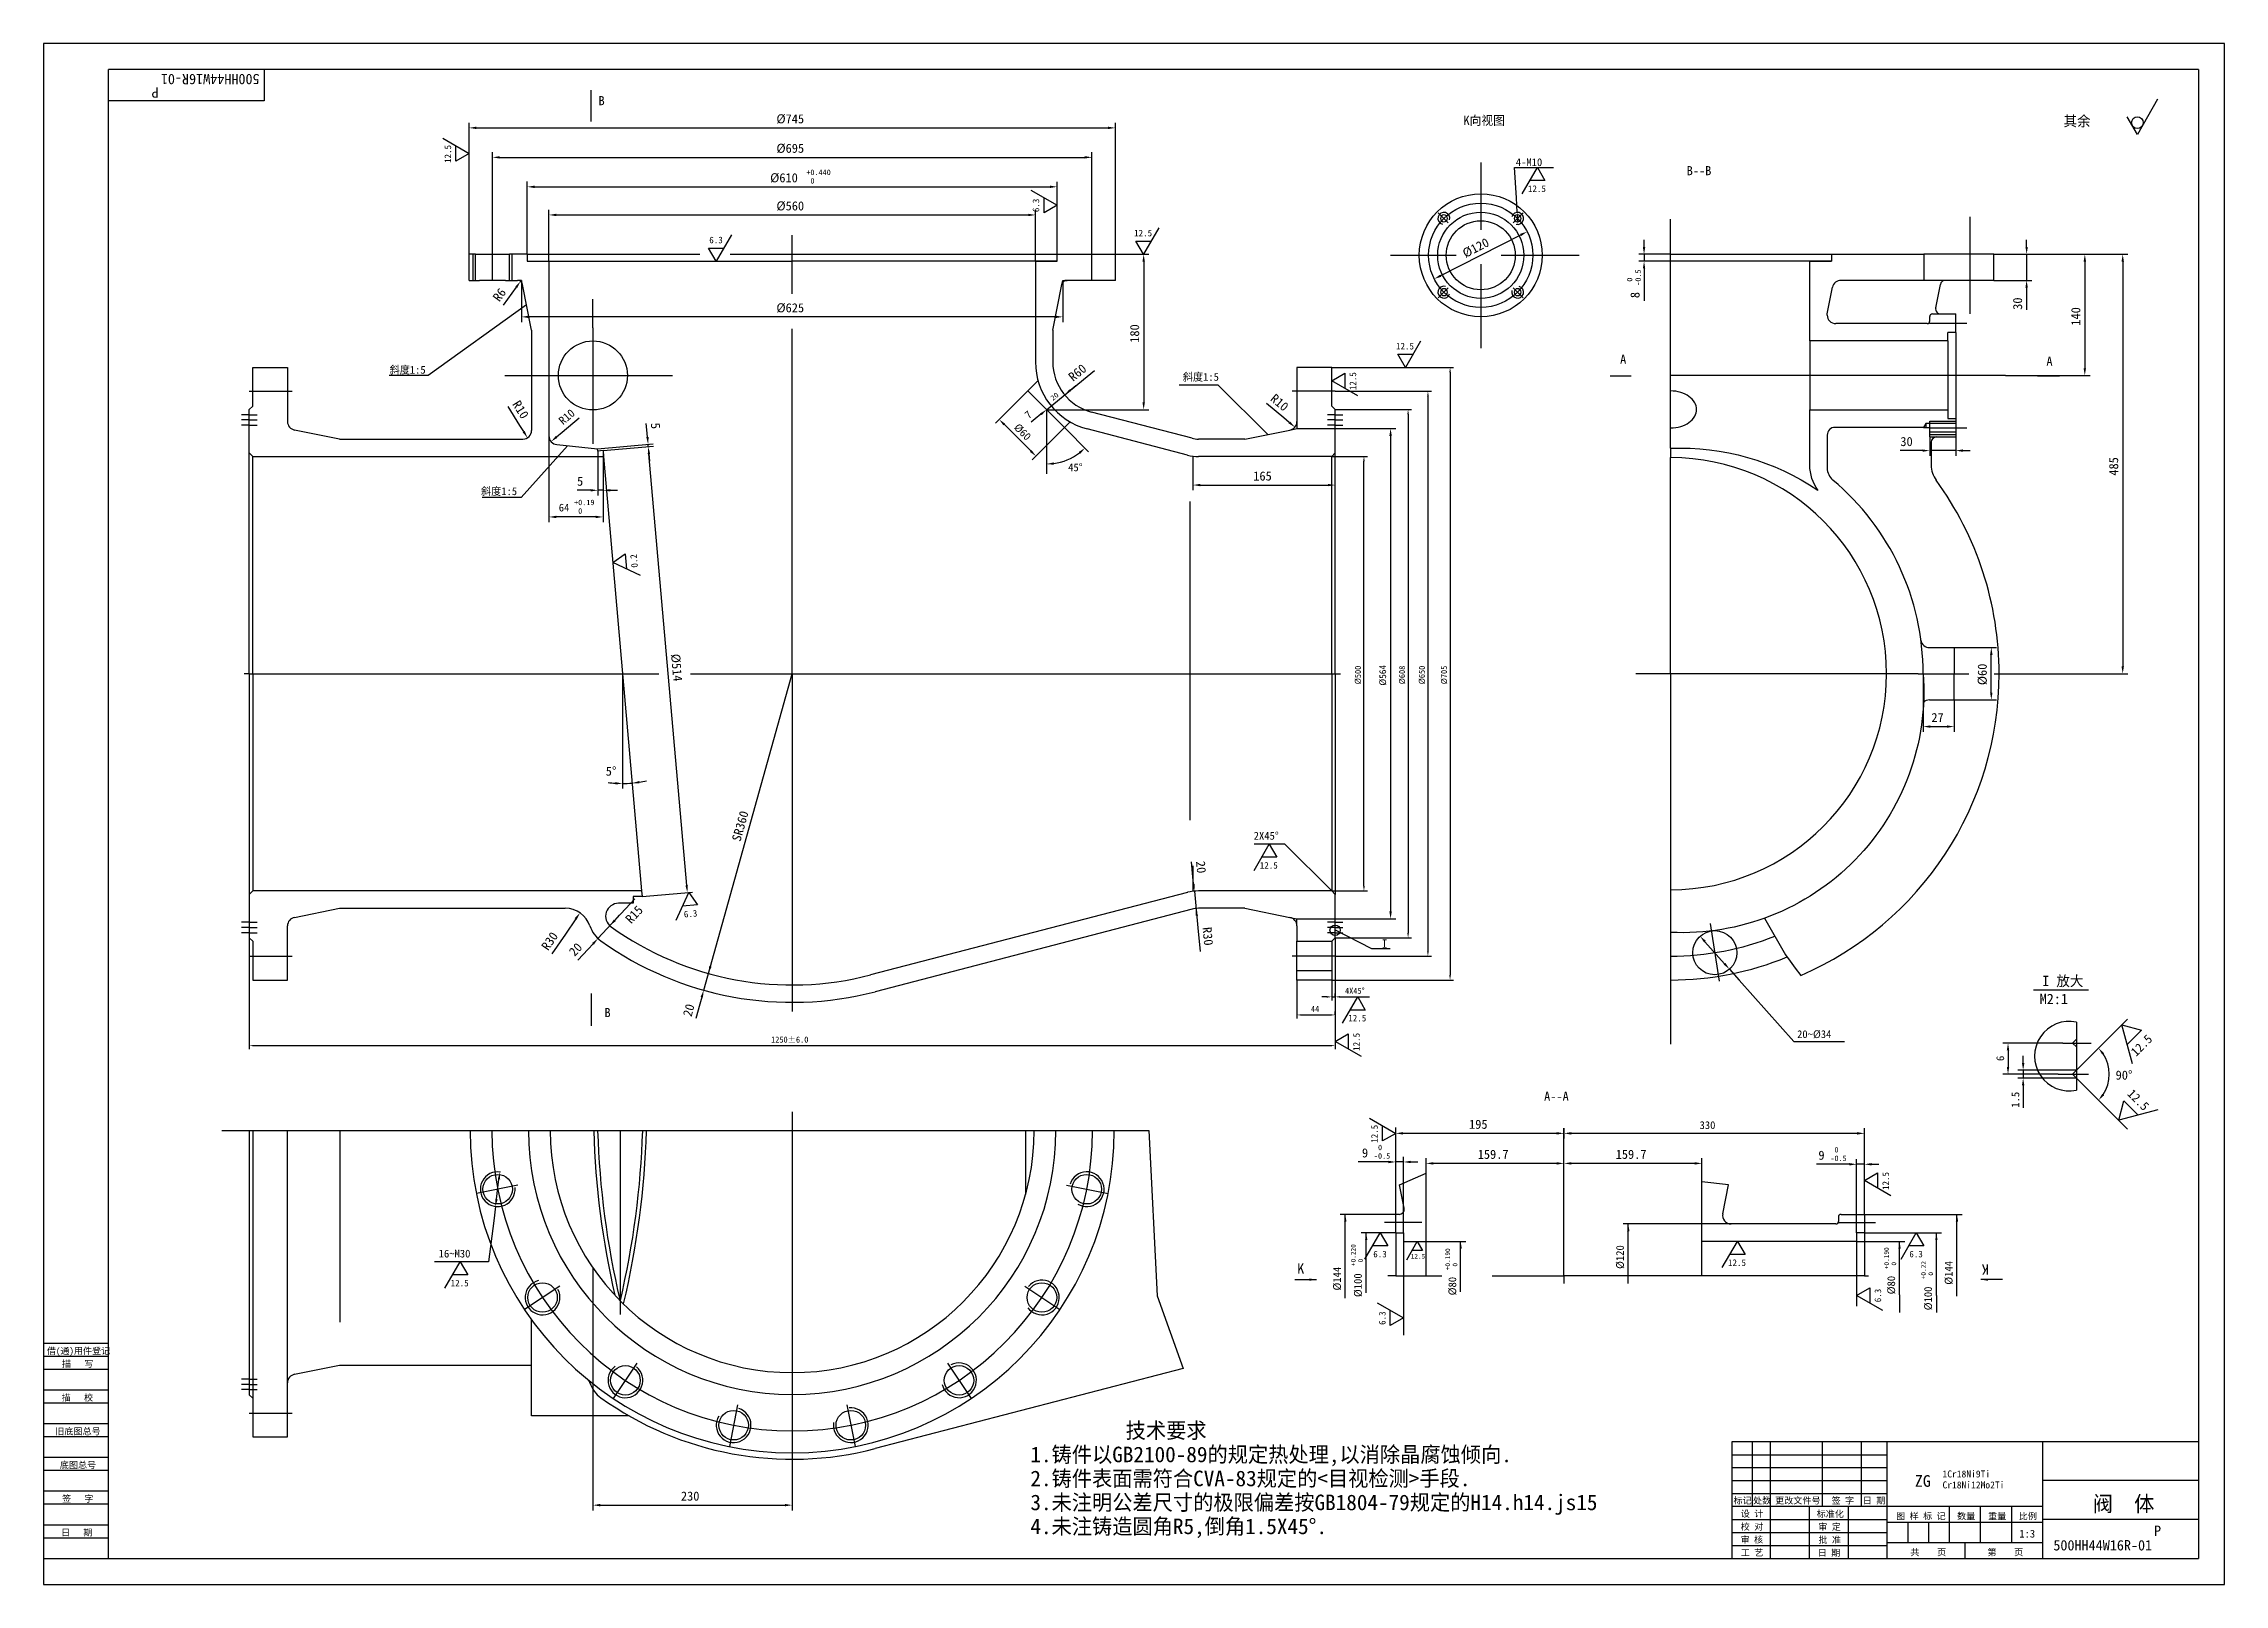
# Model space of a CAD drawing. Header units: metres. Extents: x 0 to 841, y 0 to 594.
import ezdxf

# ---------------------------------------------------------------- set-up
doc = ezdxf.new("R2010")
doc.units = ezdxf.units.M
for name, color, linetype in [('C', 6, 'Continuous'), ('D', 1, 'Continuous'), ('FL', 5, 'Continuous'), ('HA', 5, 'Continuous'), ('T', 7, 'Continuous'), ('TL', 4, 'Continuous')]:
    doc.layers.add(name, color=color, linetype=linetype)

# ---------------------------------------------------------------- blocks, each defined once
blk = doc.blocks.new('TUKUN1')
at = {"layer": 'FL'}
for p, q in [((841, 594), (0, 594)), ((0, 594), (0, 0)), ((841, 0), (841, 594)), ((0, 83), (25, 83)), ((0, 75), (25, 75)), ((0, 70), (25, 70)), ((0, 62), (25, 62)), ((0, 57), (25, 57)), ((659, 30), (659, 55)), ((666, 10), (666, 55)), ((686, 30), (686, 55)), ((701, 30), (701, 55)), ((0, 49), (25, 49)), ((0, 44), (25, 44)), ((651, 50), (711, 50)), ((651, 45), (711, 45)), ((0, 36), (25, 36)), ((651, 40), (711, 40)), ((651, 35), (711, 35)), ((0, 31), (25, 31)), ((696, 10), (696, 30)), ((0, 23), (25, 23)), ((0, 18), (25, 18)), ((651, 25), (711, 25)), ((651, 20), (711, 20)), ((651, 15), (711, 15)), ((0, 0), (841, 0))]:
    blk.add_line(p, q, dxfattribs=at)
at = {"layer": 'TL'}
for p, q in [((831, 584), (25, 584)), ((25, 10), (25, 584)), ((85, 584), (85, 572)), ((831, 584), (831, 10)), ((85, 572), (25, 572)), ((0, 93), (25, 93)), ((0, 88), (25, 88)), ((831, 55), (651, 55)), ((651, 55), (651, 10)), ((711, 10), (711, 55)), ((771, 10), (771, 55)), ((831, 40), (771, 40)), ((771, 30), (651, 30)), ((681, 10), (681, 30)), ((735, 16), (735, 30)), ((747, 16), (747, 30)), ((759, 16), (759, 30)), ((711, 24), (771, 24)), ((719, 16), (719, 24)), ((727, 16), (727, 24)), ((831, 25), (771, 25)), ((0, 10), (831, 10)), ((771, 16), (711, 16)), ((741, 10), (741, 16))]:
    blk.add_line(p, q, dxfattribs=at)
at = {"layer": 'T'}
for s, p in [('借(通)用件登记', (1.26, 88.76)), ('描   写', (7.09, 83.76)), ('描   校', (6.98, 70.76)), ('旧底图总号', (4.52, 57.76)), ('底图总号', (6.25, 44.76)), ('签   字', (7.1, 31.76)), ('标记', (651.71, 31.07)), ('处数', (659.22, 31.07)), ('更改文件号', (667.75, 31.07)), ('签 字', (689.53, 31.07)), ('日 期', (701.57, 31.07)), ('设 计', (654.5, 25.99)), ('标准化', (683.77, 25.93)), ('图 样 标 记', (714.4, 25.04)), ('数量', (737.92, 25.04)), ('重量', (749.88, 25.04)), ('比例', (761.7, 25.04)), ('日   期', (6.72, 18.76)), ('校 对', (654.48, 20.99)), ('审 核', (654.41, 15.99)), ('批 准', (684.46, 15.93)), ('审 定', (684.39, 20.93)), ('工 艺', (654.52, 10.99)), ('日 期', (684.18, 10.93)), ('共    页', (719.91, 11.13)), ('第    页', (749.62, 11.13))]:
    blk.add_text(s, height=2.5, dxfattribs=at).set_placement(p)

msp = doc.modelspace()

# ---------------------------------------------------------------- linework, layer by layer
at = {"layer": 'C'}
for p, q in [((554.22, 548.15), (554.22, 522.23)), ((173.12, 502.74), (173.12, 524.18)), ((404.27, 502.74), (404.27, 524.18)), ((541.68, 524.94), (537.85, 528.77)), ((566.77, 524.94), (570.6, 528.77)), ((627.43, 438.01), (627.43, 526.34)), ((743.01, 524.18), (743.01, 527.19)), ((743.01, 489.79), (743.01, 524.18)), ((288.69, 497.54), (288.69, 520.19)), ((519.42, 512.4), (544.77, 512.4)), ((554.22, 509.04), (554.22, 476.62)), ((562.07, 512.4), (592.16, 512.4)), ((541.68, 499.85), (537.85, 496.02)), ((566.77, 499.85), (570.6, 496.02)), ((211.84, 484.38), (211.84, 495.47)), ((211.84, 484.38), (211.84, 446.66)), ((288.69, 351.09), (288.69, 484.07)), ((727.24, 486.23), (741.66, 486.23)), ((177.93, 466.07), (242.57, 466.07)), ((756.59, 466.07), (627.43, 466.07)), ((79.32, 459.96), (95.83, 459.96)), ((498.07, 459.96), (481.56, 459.96)), ((211.84, 446.66), (211.84, 439.73)), ((727.24, 445.91), (741.66, 445.91)), ((627.43, 438.01), (627.43, 434.39)), ((627.43, 351.09), (627.43, 434.39)), ((79.32, 351.09), (77.31, 351.09)), ((79.32, 351.09), (237.22, 351.09)), ((249.48, 351.09), (498.07, 351.09)), ((288.69, 351.09), (288.69, 227.33)), ((498.07, 351.09), (500.08, 351.09)), ((722.93, 351.09), (614.03, 351.09)), ((627.43, 351.09), (627.43, 267.79)), ((722.93, 351.09), (742.48, 351.09)), ((752.26, 351.09), (758.1, 351.09)), ((627.43, 267.79), (627.43, 251.35)), ((642.69, 254.75), (646.21, 232.56)), ((627.43, 251.35), (627.43, 231.09)), ((79.32, 242.21), (95.83, 242.21)), ((498.07, 242.21), (481.56, 242.21)), ((288.69, 227.33), (288.69, 220.8)), ((627.43, 231.09), (627.43, 224.39)), ((627.43, 224.39), (627.43, 208.22)), ((778.68, 208.68), (789.6, 208.68)), ((776.93, 196.68), (788.54, 196.68)), ((288.69, 182.12), (288.69, 45.08)), ((68.79, 174.94), (426.23, 174.94)), ((222.28, 174.94), (222.28, 104.1)), ((182.92, 153.9), (166.88, 150.71)), ((394.47, 153.9), (410.51, 150.71)), ((586.32, 118.94), (586.32, 151.59)), ((531.56, 139.46), (517.15, 139.46)), ((692.03, 139.46), (706.45, 139.46)), ((211.84, 122.04), (211.84, 33.42)), ((521.42, 118.94), (518.42, 118.94)), ((521.42, 118.94), (539.15, 118.94)), ((558.59, 118.94), (586.32, 118.94)), ((702.17, 118.94), (586.32, 118.94)), ((586.32, 118.94), (586.32, 115.94)), ((702.17, 118.94), (703.79, 118.94)), ((199.02, 115.02), (185.43, 105.94)), ((378.36, 115.02), (391.96, 105.94)), ((228.78, 85.27), (219.69, 71.67)), ((348.61, 85.27), (357.7, 71.67)), ((267.65, 69.17), (264.46, 53.13)), ((309.73, 69.17), (312.92, 53.13)), ((79.32, 66.06), (95.83, 66.06))]:
    msp.add_line(p, q, dxfattribs=at)
msp.add_circle((554.22, 512.4), 20.1, dxfattribs=at)
for centre, radius, start, end in [((627.43, 351.09), 108.9, 270, 291.68), ((288.69, 174.94), 115.8, 180, 0)]:
    msp.add_arc(centre, radius, start, end, dxfattribs=at)
at = {"layer": 'D'}
for p, q in [((815.26, 572.55), (807.45, 559.03)), ((164.07, 512.79), (164.07, 563.52)), ((413.31, 512.79), (413.31, 563.52)), ((807.45, 559.03), (803.55, 565.79)), ((153.93, 557.51), (164.07, 551.65)), ((166.87, 561.52), (410.51, 561.52)), ((159, 548.72), (159, 554.58)), ((164.07, 551.65), (159, 548.72)), ((173.12, 524.18), (173.12, 552.16)), ((175.92, 550.16), (401.47, 550.16)), ((404.27, 524.18), (404.27, 552.16)), ((186.52, 512.79), (186.52, 540.79)), ((189.32, 538.79), (388.07, 538.79)), ((390.87, 512.79), (390.87, 540.69)), ((567.96, 534.5), (567.26, 546.28)), ((567.26, 546.28), (582.26, 546.28)), ((570.21, 536.14), (576.06, 546.28)), ((578.99, 541.21), (573.14, 541.21)), ((576.06, 546.28), (578.99, 541.21)), ((194.89, 510.11), (194.89, 529.95)), ((380.73, 537.56), (390.87, 531.7)), ((382.49, 510.11), (382.49, 529.95)), ((385.8, 528.78), (385.8, 534.63)), ((390.87, 531.7), (385.8, 528.78)), ((568.3, 528.91), (567.96, 534.5)), ((197.69, 527.95), (379.69, 527.95)), ((430.05, 522.93), (424.2, 512.79)), ((568.47, 526.11), (568.41, 527.11)), ((259.38, 510.11), (256.45, 515.18)), ((256.45, 515.18), (262.31, 515.18)), ((265.23, 520.25), (259.38, 510.11)), ((424.2, 512.79), (421.27, 517.86)), ((421.27, 517.86), (427.12, 517.86)), ((538.8, 504.55), (569.64, 520.24)), ((617.2, 515.59), (617.2, 518.39)), ((764.74, 515.59), (764.74, 518.39)), ((413.31, 512.79), (426.23, 512.79)), ((424.23, 509.99), (424.23, 455.68)), ((627.43, 512.79), (615.2, 512.79)), ((627.43, 510.11), (615.2, 510.11)), ((617.2, 512.79), (617.2, 510.11)), ((617.2, 507.31), (617.2, 504.51)), ((752.05, 512.79), (766.74, 512.79)), ((764.74, 512.79), (764.74, 502.74)), ((766.74, 512.79), (789.18, 512.79)), ((787.18, 509.99), (787.18, 468.87)), ((789.18, 512.79), (803.79, 512.79)), ((801.79, 509.99), (801.79, 353.89)), ((180.58, 497.83), (177.18, 493.18)), ((182.23, 500.09), (180.58, 497.83)), ((184.35, 502.74), (182.71, 502.74)), ((184.67, 501.13), (184.35, 502.74)), ((184.35, 502.74), (184.35, 486.66)), ((392.72, 501.13), (393.04, 502.74)), ((393.04, 502.74), (394.68, 502.74)), ((393.04, 502.74), (393.04, 486.66)), ((617.2, 504.51), (617.2, 502.08)), ((617.2, 502.08), (617.2, 494.79)), ((752.05, 502.74), (766.74, 502.74)), ((764.74, 499.94), (764.74, 497.14)), ((764.74, 497.14), (764.74, 491.38)), ((186.22, 493.35), (148.32, 466.01)), ((390.24, 488.66), (187.15, 488.66)), ((525.19, 469.17), (522.26, 474.24)), ((522.26, 474.24), (528.11, 474.24)), ((531.04, 479.31), (525.19, 469.17)), ((148.32, 466.01), (133.32, 466.01)), ((386.76, 452.88), (405.22, 468.03)), ((496.73, 469.17), (543.73, 469.17)), ((496.73, 464.06), (501.8, 466.98)), ((506.87, 458.2), (496.73, 464.06)), ((501.8, 466.98), (501.8, 461.13)), ((542.39, 467.3), (542.39, 234.87)), ((604.09, 465.91), (612.24, 465.91)), ((756.59, 466.07), (789.18, 466.07)), ((768.88, 465.91), (777.44, 465.91)), ((379.53, 460.11), (367.11, 447.69)), ((395.9, 460.38), (398.07, 462.16)), ((452.94, 462.36), (437.94, 462.36)), ((472.13, 443.32), (452.94, 462.36)), ((478.25, 449.75), (471.66, 455.25)), ((498.07, 459.96), (535.19, 459.96)), ((533.85, 458.08), (533.85, 244.09)), ((79.32, 450.93), (76.32, 450.93)), ((79.32, 448.93), (76.32, 448.93)), ((79.32, 446.93), (76.32, 446.93)), ((79.32, 450.93), (82.32, 450.93)), ((79.32, 448.93), (82.32, 448.93)), ((79.32, 446.93), (82.32, 446.93)), ((183.66, 446.8), (179.12, 454.09)), ((185.13, 444.42), (183.66, 446.8)), ((199.96, 444.19), (206.5, 449.76)), ((232.63, 445.11), (232.42, 447.52)), ((370.5, 447.13), (380.69, 436.95)), ((382.44, 449.32), (380.82, 448)), ((393.67, 445.97), (381.25, 433.55)), ((384.6, 451.1), (382.44, 449.32)), ((386.76, 452.88), (386.76, 428.11)), ((386.76, 452.88), (426.23, 452.88)), ((393.67, 445.97), (403, 436.64)), ((480.4, 447.95), (478.25, 449.75)), ((483.33, 448.3), (483.33, 445.56)), ((498.07, 450.93), (495.07, 450.93)), ((498.07, 448.93), (495.07, 448.93)), ((498.07, 446.93), (495.07, 446.93)), ((498.07, 452.93), (527.54, 452.93)), ((498.07, 450.93), (501.07, 450.93)), ((498.07, 448.93), (501.07, 448.93)), ((498.07, 446.93), (501.07, 446.93)), ((526.2, 451.05), (526.2, 251.12)), ((201.98, 439), (184.18, 419.05)), ((194.89, 442.74), (194.89, 409.53)), ((197.83, 442.38), (199.96, 444.19)), ((213.65, 437.83), (235.11, 439.7)), ((215.74, 437.08), (235.19, 438.78)), ((215.74, 437.08), (235.19, 438.78)), ((232.87, 442.32), (232.63, 445.11)), ((233.2, 438.6), (233.12, 439.53)), ((480.64, 445.02), (483.33, 445.56)), ((483.33, 445.56), (521.45, 445.56)), ((519.45, 442.76), (519.45, 259.42)), ((727.39, 442.35), (727.39, 435.1)), ((737.39, 442.35), (737.39, 435.1)), ((213.74, 436.9), (213.74, 419.8)), ((215.74, 437.08), (215.74, 419.8)), ((215.74, 437.08), (215.74, 409.53)), ((247.99, 269.47), (233.44, 435.81)), ((233.44, 435.81), (233.68, 433.02)), ((443.25, 434.97), (443.25, 421.81)), ((496.73, 434.84), (510.52, 434.84)), ((509.18, 269.21), (509.18, 432.96)), ((721.79, 437.1), (716.03, 437.1)), ((724.59, 437.1), (721.79, 437.1)), ((737.39, 437.1), (727.39, 437.1)), ((740.19, 437.1), (742.99, 437.1)), ((208.14, 421.8), (205.71, 421.8)), ((210.94, 421.8), (208.14, 421.8)), ((215.74, 421.8), (213.74, 421.8)), ((218.54, 421.8), (221.34, 421.8)), ((446.05, 423.81), (495.27, 423.81)), ((498.07, 423.81), (498.07, 425.81)), ((184.18, 419.05), (169.18, 419.05)), ((212.94, 411.53), (197.69, 411.53)), ((219.51, 393.91), (224.31, 397.27)), ((224.31, 397.27), (224.82, 391.44)), ((230.13, 388.96), (219.51, 393.91)), ((736.83, 361.16), (753.11, 361.16)), ((751.11, 343.81), (751.11, 358.36)), ((223.26, 351.09), (223.26, 306.77)), ((254.57, 229.07), (288.69, 351.09)), ((724.85, 351.09), (724.85, 328.7)), ((754.13, 351.09), (803.79, 351.09)), ((736.83, 341.01), (736.83, 328.7)), ((736.83, 341.01), (753.11, 341.01)), ((727.65, 330.7), (734.03, 330.7)), ((443.22, 272.83), (442.66, 278.56)), ((466.79, 275.26), (472.65, 285.4)), ((478.66, 285.4), (466.81, 285.4)), ((475.58, 280.33), (469.72, 280.33)), ((472.65, 285.4), (475.58, 280.33)), ((496.73, 267.34), (478.66, 285.4)), ((443.5, 270.04), (443.22, 272.83)), ((443.25, 277.05), (443.25, 267.2)), ((213.79, 249), (227.98, 264.33)), ((230.78, 265.15), (250.23, 266.86)), ((243.89, 256.12), (248.84, 266.73)), ((252.2, 261.94), (246.37, 261.43)), ((248.84, 266.73), (252.2, 261.94)), ((443.77, 267.26), (445.14, 253.17)), ((496.73, 267.34), (510.52, 267.34)), ((79.32, 255.25), (76.32, 255.25)), ((79.32, 253.25), (76.32, 253.25)), ((79.32, 255.25), (82.32, 255.25)), ((79.32, 253.25), (82.32, 253.25)), ((205.25, 256.58), (201.24, 250.72)), ((220.24, 255.97), (222.15, 258.03)), ((445.14, 253.17), (446.04, 243.96)), ((480.64, 257.15), (483.33, 256.62)), ((483.33, 253.87), (483.33, 256.62)), ((483.33, 256.62), (521.45, 256.62)), ((498.07, 255.25), (495.07, 255.25)), ((498.07, 253.25), (495.07, 253.25)), ((498.07, 255.25), (501.07, 255.25)), ((498.07, 253.25), (501.07, 253.25)), ((498.07, 252.32), (512.03, 245.13)), ((79.32, 251.25), (76.32, 251.25)), ((79.32, 251.25), (82.32, 251.25)), ((79.32, 249.25), (79.32, 206.35)), ((201.24, 250.72), (196.02, 243.08)), ((209.98, 244.9), (206.07, 240.67)), ((211.89, 246.95), (209.98, 244.9)), ((498.07, 251.25), (495.07, 251.25)), ((498.07, 251.25), (501.07, 251.25)), ((498.07, 249.25), (527.54, 249.25)), ((498.07, 249.25), (498.07, 206.35)), ((512.03, 245.13), (519.34, 245.13)), ((648.26, 239.27), (640.68, 247.78)), ((498.07, 242.21), (535.19, 242.21)), ((650.12, 237.18), (653.84, 232.99)), ((483.33, 233), (483.33, 218.19)), ((496.73, 233), (543.73, 233)), ((496.73, 233), (496.73, 225.16)), ((498.07, 226.5), (498.07, 227.84)), ((653.84, 232.99), (674.95, 209.27)), ((767.42, 229.25), (788.54, 229.25)), ((253.06, 223.68), (251.51, 218.13)), ((253.81, 226.37), (253.06, 223.68)), ((485.21, 219.53), (496.19, 219.53)), ((494.85, 226.5), (492.98, 226.5)), ((496.73, 226.5), (498.07, 226.5)), ((498.07, 219.53), (498.07, 220.87)), ((499.95, 226.5), (501.82, 226.5)), ((500.92, 216.36), (506.78, 226.5)), ((501.82, 226.5), (511.26, 226.5)), ((509.7, 221.43), (503.85, 221.43)), ((506.78, 226.5), (509.7, 221.43)), ((498.07, 209.31), (503.14, 212.24)), ((503.14, 212.24), (503.14, 206.39)), ((783.97, 198.18), (803.69, 217.9)), ((805.53, 200.62), (801.49, 215.7)), ((801.49, 215.7), (809.03, 213.68)), ((809.03, 213.68), (803.51, 208.16)), ((81.2, 207.69), (496.19, 207.69)), ((508.21, 203.46), (498.07, 209.31)), ((674.95, 209.27), (689.95, 209.27)), ((689.95, 209.27), (694.49, 209.27)), ((778.68, 208.68), (755.56, 208.68)), ((757.56, 205.88), (757.56, 199.48)), ((763.39, 200.98), (763.39, 203.78)), ((776.93, 196.68), (755.56, 196.68)), ((783.97, 198.18), (761.39, 198.18)), ((783.97, 195.18), (761.39, 195.18)), ((763.39, 198.18), (763.39, 195.18)), ((783.97, 195.18), (803.69, 175.47)), ((763.39, 192.38), (763.39, 189.58)), ((763.39, 189.58), (763.39, 183.78)), ((800.24, 178.91), (802.26, 186.45)), ((802.26, 186.45), (807.78, 180.93)), ((511.28, 179.73), (521.42, 173.88)), ((516.35, 170.95), (516.35, 176.81)), ((815.32, 182.95), (800.24, 178.91)), ((521.42, 173.88), (516.35, 170.95)), ((521.42, 142.66), (521.42, 176.14)), ((583.52, 173.88), (524.22, 173.88)), ((586.32, 151.59), (586.32, 175.88)), ((586.32, 151.59), (586.32, 175.88)), ((586.32, 175.88), (586.32, 171.88)), ((699.37, 173.88), (589.12, 173.88)), ((702.17, 164.29), (702.17, 175.88)), ((513.56, 162.85), (506.89, 162.85)), ((515.82, 162.85), (513.56, 162.85)), ((518.62, 162.85), (515.82, 162.85)), ((524.42, 162.85), (521.42, 162.85)), ((524.42, 135.54), (524.42, 164.85)), ((527.22, 162.85), (530.02, 162.85)), ((533.12, 158.55), (533.12, 164.3)), ((583.52, 162.3), (535.92, 162.3)), ((586.32, 162.3), (586.32, 164.3)), ((586.32, 162.3), (586.32, 164.3)), ((636.72, 162.3), (589.12, 162.3)), ((639.52, 155.19), (639.52, 164.3)), ((691.32, 161.95), (683.73, 161.95)), ((693.57, 161.95), (691.32, 161.95)), ((696.37, 161.95), (693.57, 161.95)), ((699.17, 135.54), (699.17, 163.95)), ((702.17, 161.95), (699.17, 161.95)), ((702.17, 142.66), (702.17, 164.29)), ((704.97, 161.95), (707.77, 161.95)), ((174.63, 148.48), (175.61, 156.22)), ((702.17, 155.7), (707.24, 158.63)), ((712.31, 149.85), (702.17, 155.7)), ((707.24, 158.63), (707.24, 152.78)), ((174.27, 145.7), (173.57, 140.15)), ((173.57, 140.15), (171.56, 124.35)), ((521.42, 142.66), (499.99, 142.66)), ((501.99, 110.34), (501.99, 142.66)), ((521.42, 135.54), (508.05, 135.54)), ((509.58, 125.4), (515.44, 135.54)), ((510.05, 112.34), (510.05, 135.54)), ((515.44, 135.54), (518.36, 130.47)), ((650.76, 138.94), (609.13, 138.94)), ((611.13, 116), (611.13, 138.94)), ((702.17, 142.66), (739.87, 142.66)), ((702.17, 135.54), (731.94, 135.54)), ((716.33, 125.4), (722.18, 135.54)), ((722.18, 135.54), (725.11, 130.47)), ((729.94, 111.4), (729.94, 135.54)), ((737.87, 111.14), (737.87, 142.66)), ((518.36, 130.47), (512.51, 130.47)), ((525.66, 125.14), (529.76, 132.24)), ((531.81, 128.69), (527.71, 128.69)), ((529.76, 132.24), (531.81, 128.69)), ((533.12, 132.24), (548.47, 132.24)), ((546.47, 112.83), (546.47, 132.24)), ((647.36, 122.1), (653.22, 132.24)), ((656.15, 127.17), (650.29, 127.17)), ((653.22, 132.24), (656.15, 127.17)), ((699.17, 132.24), (717.72, 132.24)), ((715.72, 111.67), (715.72, 132.24)), ((725.11, 130.47), (719.26, 130.47)), ((171.56, 124.35), (150.72, 124.35)), ((154.77, 114.21), (160.62, 124.35)), ((163.55, 119.28), (157.7, 119.28)), ((160.62, 124.35), (163.55, 119.28)), ((524.42, 118.94), (524.42, 96.03)), ((699.17, 118.94), (699.17, 107.21)), ((482.56, 117.49), (490.94, 117.49)), ((699.17, 111.43), (704.24, 114.36)), ((709.31, 105.58), (699.17, 111.43)), ((704.24, 114.36), (704.24, 108.51)), ((715.72, 111.67), (715.72, 104.82)), ((729.94, 111.4), (729.94, 104.82)), ((755.47, 117.49), (747.09, 117.49)), ((514.28, 108.57), (524.42, 102.71)), ((519.35, 99.79), (519.35, 105.64)), ((524.42, 102.71), (519.35, 99.79)), ((79.32, 79.1), (76.32, 79.1)), ((79.32, 77.1), (76.32, 77.1)), ((79.32, 79.1), (82.32, 79.1)), ((79.32, 77.1), (82.32, 77.1)), ((79.32, 75.1), (76.32, 75.1)), ((79.32, 75.1), (82.32, 75.1)), ((288.69, 45.08), (288.69, 28.54)), ((211.84, 33.42), (211.84, 28.54)), ((214.64, 30.54), (285.89, 30.54))]:
    msp.add_line(p, q, dxfattribs=at)
msp.add_circle((807.45, 563.54), 2.25, dxfattribs=at)
for centre, radius, start, end in [((386.76, 452.88), 20.96, 277.66, 307.34), ((223.26, 351.09), 42.34, 262.42, 266.21), ((223.26, 351.09), 42.34, 270, 275), ((223.26, 351.09), 42.34, 278.79, 282.58), ((782.47, 196.68), 14.16, 326.35, 33.65)]:
    msp.add_arc(centre, radius, start, end, dxfattribs=at)
for points in [[(166.87, 561.99), (166.87, 561.06), (164.07, 561.52)], [(410.51, 561.99), (410.51, 561.06), (413.31, 561.52)], [(175.92, 550.63), (175.92, 549.69), (173.12, 550.16)], [(401.47, 550.63), (401.47, 549.69), (404.27, 550.16)], [(189.32, 539.26), (189.32, 538.33), (186.52, 538.79)], [(388.07, 539.26), (388.07, 538.33), (390.87, 538.79)], [(197.69, 528.42), (197.69, 527.48), (194.89, 527.95)], [(379.69, 528.42), (379.69, 527.48), (382.49, 527.95)], [(567.94, 527.08), (568.87, 527.14), (568.57, 524.31)], [(568, 526.08), (568.93, 526.14), (568.3, 528.91)], [(569.85, 519.83), (569.43, 520.66), (572.14, 521.51)], [(616.73, 515.59), (617.66, 515.59), (617.2, 512.79)], [(764.27, 515.59), (765.2, 515.59), (764.74, 512.79)], [(423.76, 509.99), (424.69, 509.99), (424.23, 512.79)], [(539.02, 504.14), (538.59, 504.97), (536.31, 503.28)], [(616.73, 507.31), (617.66, 507.31), (617.2, 510.11)], [(786.71, 509.99), (787.64, 509.99), (787.18, 512.79)], [(801.33, 509.99), (802.26, 509.99), (801.79, 512.79)], [(182.61, 499.81), (181.86, 500.37), (183.89, 502.35)], [(764.27, 499.94), (765.2, 499.94), (764.74, 502.74)], [(187.15, 489.13), (187.15, 488.19), (184.35, 488.66)], [(390.24, 489.13), (390.24, 488.19), (393.04, 488.66)], [(542.08, 467.3), (542.7, 467.3), (542.39, 469.17)], [(786.71, 468.87), (787.64, 468.87), (787.18, 466.07)], [(396.2, 460.02), (395.61, 460.74), (393.74, 458.6)], [(423.76, 455.68), (424.69, 455.68), (424.23, 452.88)], [(533.54, 458.08), (534.17, 458.08), (533.85, 459.96)], [(370.83, 447.46), (370.17, 446.8), (368.52, 449.11)], [(384.3, 451.46), (384.9, 450.74), (386.76, 452.88)], [(480.1, 447.59), (480.7, 448.31), (482.55, 446.15)], [(525.89, 451.05), (526.52, 451.05), (526.2, 452.93)], [(184.74, 444.17), (185.53, 444.67), (186.61, 442.04)], [(198.13, 442.02), (197.52, 442.73), (195.69, 440.56)], [(233.34, 442.36), (232.41, 442.28), (233.12, 439.53)], [(233.91, 435.85), (232.98, 435.77), (233.2, 438.6)], [(233.91, 435.85), (232.98, 435.77), (233.2, 438.6)], [(399.17, 436.57), (399.78, 435.86), (401.58, 438.06)], [(518.98, 442.76), (519.92, 442.76), (519.45, 445.56)], [(724.59, 437.56), (724.59, 436.63), (727.39, 437.1)], [(740.19, 437.56), (740.19, 436.63), (737.39, 437.1)], [(381.02, 437.28), (380.36, 436.62), (382.67, 434.97)], [(389.59, 431.64), (389.53, 432.57), (386.76, 431.92)], [(508.86, 432.96), (509.49, 432.96), (509.18, 434.84)], [(210.94, 422.26), (210.94, 421.33), (213.74, 421.8)], [(218.54, 422.26), (218.54, 421.33), (215.74, 421.8)], [(446.05, 424.28), (446.05, 423.35), (443.25, 423.81)], [(495.27, 424.28), (495.27, 423.35), (498.07, 423.81)], [(197.69, 411.99), (197.69, 411.06), (194.89, 411.53)], [(212.94, 411.99), (212.94, 411.06), (215.74, 411.53)], [(750.65, 358.36), (751.58, 358.36), (751.11, 361.16)], [(801.33, 353.89), (802.26, 353.89), (801.79, 351.09)], [(750.65, 343.81), (751.58, 343.81), (751.11, 341.01)], [(727.65, 331.16), (727.65, 330.23), (724.85, 330.7)], [(734.03, 331.16), (734.03, 330.23), (736.83, 330.7)], [(220.48, 309.3), (220.45, 308.37), (223.26, 308.74)], [(229.79, 308.78), (229.68, 309.7), (226.95, 308.9)], [(248.46, 269.51), (247.53, 269.43), (248.24, 266.68)], [(443.96, 270.09), (443.03, 270), (443.77, 267.26)], [(508.86, 269.21), (509.49, 269.21), (509.18, 267.34)], [(205.63, 256.32), (204.86, 256.84), (206.83, 258.89)], [(220.59, 255.66), (219.9, 256.29), (218.34, 253.92)], [(444.23, 257.76), (445.16, 257.85), (444.42, 260.59)], [(518.98, 259.42), (519.92, 259.42), (519.45, 256.62)], [(211.54, 247.27), (212.23, 246.63), (213.79, 249)], [(525.89, 251.12), (526.52, 251.12), (526.2, 249.25)], [(533.54, 244.09), (534.17, 244.09), (533.85, 242.21)], [(640.33, 247.47), (641.03, 248.1), (638.82, 249.88)], [(257.58, 238.09), (256.68, 238.34), (256.37, 235.52)], [(647.91, 238.96), (648.61, 239.58), (650.12, 237.18)], [(253.36, 226.5), (254.26, 226.25), (254.57, 229.07)], [(542.08, 234.87), (542.7, 234.87), (542.39, 233)], [(485.21, 219.84), (485.21, 219.22), (483.33, 219.53)], [(494.85, 226.81), (494.85, 226.18), (496.73, 226.5)], [(496.19, 219.84), (496.19, 219.22), (498.07, 219.53)], [(499.95, 226.81), (499.95, 226.18), (498.07, 226.5)], [(81.2, 208), (81.2, 207.37), (79.32, 207.69)], [(496.19, 208), (496.19, 207.37), (498.07, 207.69)], [(757.09, 205.88), (758.03, 205.88), (757.56, 208.68)], [(793.9, 204.23), (794.62, 204.82), (792.48, 206.69)], [(757.09, 199.48), (758.03, 199.48), (757.56, 196.68)], [(762.93, 200.98), (763.86, 200.98), (763.39, 198.18)], [(762.93, 192.38), (763.86, 192.38), (763.39, 195.18)], [(794.62, 188.54), (793.9, 189.13), (792.48, 186.67)], [(524.22, 174.35), (524.22, 173.41), (521.42, 173.88)], [(583.52, 174.35), (583.52, 173.41), (586.32, 173.88)], [(589.12, 174.35), (589.12, 173.41), (586.32, 173.88)], [(699.37, 174.35), (699.37, 173.41), (702.17, 173.88)], [(518.62, 163.31), (518.62, 162.38), (521.42, 162.85)], [(527.22, 163.31), (527.22, 162.38), (524.42, 162.85)], [(535.92, 162.77), (535.92, 161.84), (533.12, 162.3)], [(583.52, 162.77), (583.52, 161.84), (586.32, 162.3)], [(589.12, 162.77), (589.12, 161.84), (586.32, 162.3)], [(636.72, 162.77), (636.72, 161.84), (639.52, 162.3)], [(696.37, 162.42), (696.37, 161.48), (699.17, 161.95)], [(704.97, 162.42), (704.97, 161.48), (702.17, 161.95)], [(176.07, 156.16), (175.15, 156.28), (175.96, 158.99)], [(175.09, 148.42), (174.16, 148.54), (174.27, 145.7)], [(501.54, 139.86), (501.99, 142.66), (502.44, 139.86)], [(509.6, 132.74), (510.05, 135.54), (510.5, 132.74)], [(610.68, 136.14), (611.13, 138.94), (611.58, 136.14)], [(729.49, 132.74), (729.94, 135.54), (730.39, 132.74)], [(737.42, 139.86), (737.87, 142.66), (738.32, 139.86)], [(546.02, 129.44), (546.47, 132.24), (546.92, 129.44)], [(715.27, 129.44), (715.72, 132.24), (716.17, 129.44)], [(488.14, 117.94), (490.94, 117.49), (488.14, 117.04)], [(749.89, 117.94), (747.09, 117.49), (749.89, 117.04)], [(214.64, 31.01), (214.64, 30.08), (211.84, 30.54)], [(285.89, 31.01), (285.89, 30.08), (288.69, 30.54)]]:
    msp.add_solid(points, dxfattribs=at)
at = {"layer": 'FL'}
for p, q in [((165.59, 502.74), (165.59, 512.79)), ((180.64, 502.74), (180.64, 512.79)), ((727.39, 448.51), (737.39, 448.51)), ((727.39, 443.31), (737.39, 443.31))]:
    msp.add_line(p, q, dxfattribs=at)
for points in [[(663.61, 256.89), (671.81, 242.7), (673.59, 240.32)], [(673.59, 240.32), (675.47, 237.58), (677.7, 234.78)], [(426.23, 174.94), (429.39, 111.19), (439.47, 83.28)], [(522.89, 154), (533.12, 158.55)], [(649.75, 154), (639.52, 155.19)]]:
    msp.add_lwpolyline(points, dxfattribs=at)
for centre, radius, start, end in [((540.01, 526.61), 2.3, 345, 255), ((568.44, 526.61), 2.3, 255, 165), ((540.01, 498.18), 2.3, 75, 345), ((568.44, 498.18), 2.3, 165, 75), ((175.12, 152.35), 6.7, 81.09, 5.14), ((402.27, 152.35), 6.7, 238.59, 162.64), ((192.41, 110.6), 6.7, 103.59, 27.64), ((384.98, 110.6), 6.7, 216.09, 140.14), ((353.03, 78.66), 6.7, 193.59, 117.64), ((224.36, 78.66), 6.7, 126.09, 50.14), ((266.1, 61.36), 6.7, 148.59, 72.64), ((311.29, 61.36), 6.7, 171.09, 95.14)]:
    msp.add_arc(centre, radius, start, end, dxfattribs=at)
at = {"layer": 'HA'}
msp.add_lwpolyline([(783.97, 216.79, 1.23), (783.97, 190.5, 1.23)], format="xyb", dxfattribs=at)
msp.add_circle((498.07, 252.17), 2, dxfattribs=at)
at = {"layer": 'TL'}
for p, q in [((211.13, 564.02), (211.13, 576.1)), ((164.07, 502.74), (164.07, 512.79)), ((166.59, 512.79), (164.07, 512.79)), ((166.59, 502.74), (166.59, 512.79)), ((166.59, 512.79), (179.64, 512.79)), ((179.64, 502.74), (179.64, 512.79)), ((186.52, 512.79), (179.64, 512.79)), ((186.52, 512.79), (253.13, 512.79)), ((186.52, 512.79), (186.52, 510.11)), ((186.52, 510.11), (194.89, 510.11)), ((194.89, 510.11), (288.69, 510.11)), ((194.89, 510.11), (194.89, 442.74)), ((264.7, 512.79), (390.87, 512.79)), ((382.49, 510.11), (288.69, 510.11)), ((390.87, 510.11), (382.49, 510.11)), ((382.49, 510.11), (382.49, 471.3)), ((390.87, 512.79), (413.31, 512.79)), ((413.31, 502.74), (413.31, 512.79)), ((627.43, 512.79), (689.51, 512.79)), ((681.13, 510.11), (627.43, 510.11)), ((689.51, 510.11), (681.13, 510.11)), ((681.13, 479.37), (681.13, 510.11)), ((681.13, 510.11), (689.51, 510.11)), ((689.51, 512.79), (725.13, 512.79)), ((689.51, 512.79), (689.51, 510.11)), ((725.13, 512.79), (725.13, 502.74)), ((752.05, 512.79), (725.13, 512.79)), ((752.05, 502.74), (752.05, 512.79)), ((164.07, 502.74), (168.09, 502.74)), ((178.14, 502.74), (168.09, 502.74)), ((178.14, 502.74), (182.71, 502.74)), ((188.19, 483.5), (184.67, 501.13)), ((389.19, 483.5), (392.72, 501.13)), ((413.31, 502.74), (394.68, 502.74)), ((687.83, 489.79), (689.89, 500.08)), ((725.13, 502.74), (693.13, 502.74)), ((752.05, 502.74), (725.13, 502.74)), ((729.67, 492.18), (731.46, 501.13)), ((687.83, 489.37), (687.83, 489.79)), ((727.39, 487.07), (727.39, 488.79)), ((728.39, 489.79), (737.39, 489.79)), ((737.39, 482.67), (737.39, 489.79)), ((188.19, 483.5), (188.19, 460.84)), ((389.19, 483.5), (389.19, 471.3)), ((681.13, 479.37), (681.13, 452.77)), ((734.39, 479.37), (681.13, 479.37)), ((726.39, 486.07), (691.13, 486.07)), ((737.39, 482.67), (734.39, 482.67)), ((734.39, 479.37), (734.39, 482.67)), ((734.39, 479.37), (734.39, 452.77)), ((737.39, 482.67), (737.39, 449.47)), ((80.66, 454.27), (80.66, 469.17)), ((80.66, 469.17), (94.06, 469.17)), ((94.06, 469.17), (94.06, 448.3)), ((379.53, 460.11), (383.49, 464.07)), ((483.33, 469.17), (483.33, 448.3)), ((496.73, 469.17), (483.33, 469.17)), ((496.73, 454.27), (496.73, 469.17)), ((79.32, 452.93), (80.66, 454.27)), ((188.19, 461.64), (188.19, 444.89)), ((393.67, 445.97), (379.53, 460.11)), ((498.07, 452.93), (496.73, 454.27)), ((79.32, 436.18), (79.32, 452.93)), ((393.67, 445.97), (395.86, 448.16)), ((442.87, 441.86), (404.15, 451.94)), ((498.07, 436.18), (498.07, 452.93)), ((724.99, 446.07), (727.39, 446.07)), ((725.82, 447.51), (725.82, 446.07)), ((727.39, 444.31), (727.39, 448.51)), ((737.39, 447.51), (737.39, 444.31)), ((114.16, 441.54), (96.75, 445.02)), ((114.16, 441.54), (184.84, 441.54)), ((197.91, 439.4), (213.65, 437.83)), ((213.74, 436.9), (213.65, 437.83)), ((441.18, 435.38), (402.47, 445.46)), ((463.23, 441.54), (445.39, 441.54)), ((463.23, 441.54), (480.64, 445.02)), ((727.39, 442.35), (727.39, 444.31)), ((727.39, 444.31), (737.39, 444.31)), ((727.39, 442.35), (737.39, 442.35)), ((727.93, 440.35), (727.93, 435.91)), ((737.39, 444.31), (737.39, 442.35)), ((79.32, 351.09), (79.32, 436.18)), ((80.66, 434.84), (79.32, 436.18)), ((80.66, 434.84), (215.93, 434.84)), ((80.66, 351.09), (80.66, 434.84)), ((215.74, 437.08), (213.74, 436.9)), ((215.74, 437.08), (215.93, 434.84)), ((215.93, 434.84), (230.59, 267.34)), ((496.73, 434.84), (445.39, 434.84)), ((496.73, 434.84), (498.07, 436.18)), ((496.73, 351.09), (496.73, 434.84)), ((498.07, 351.09), (498.07, 436.18)), ((727.93, 435.91), (727.93, 431.56)), ((442.05, 417.52), (442.05, 308.68)), ((727.25, 361.16), (736.83, 361.16)), ((736.83, 361.16), (736.83, 351.09)), ((79.32, 351.09), (79.32, 266)), ((80.66, 351.09), (80.66, 267.34)), ((496.73, 351.09), (496.73, 267.34)), ((498.07, 351.09), (498.07, 266)), ((736.83, 341.01), (736.83, 351.09)), ((727.25, 341.01), (736.83, 341.01)), ((442.05, 308.68), (442.05, 294.66)), ((80.66, 267.34), (79.32, 266)), ((79.32, 266), (79.32, 249.25)), ((230.59, 267.34), (80.66, 267.34)), ((227.39, 262.59), (221.74, 262.59)), ((227.39, 265.15), (227.39, 262.59)), ((230.78, 265.15), (227.39, 265.15)), ((230.59, 267.34), (230.78, 265.15)), ((441.18, 266.8), (318.94, 234.96)), ((496.73, 267.34), (445.39, 267.34)), ((498.07, 266), (496.73, 267.34)), ((498.07, 249.25), (498.07, 266)), ((94.06, 233), (94.06, 253.87)), ((96.75, 257.15), (114.16, 260.64)), ((114.16, 260.64), (201.18, 260.64)), ((442.87, 260.31), (320.63, 228.48)), ((463.23, 260.64), (445.39, 260.64)), ((463.23, 260.64), (480.64, 257.15)), ((483.33, 253.87), (483.33, 247.91)), ((79.32, 249.25), (80.66, 247.91)), ((80.66, 247.91), (80.66, 233)), ((483.33, 247.91), (496.73, 247.91)), ((483.33, 236.52), (483.33, 247.91)), ((496.73, 247.91), (498.07, 249.25)), ((496.73, 247.91), (496.73, 236.52)), ((496.73, 236.52), (483.33, 236.52)), ((483.33, 233), (483.33, 236.52)), ((496.73, 236.52), (496.73, 233)), ((80.66, 233), (94.06, 233)), ((211.13, 227.79), (211.13, 215.34)), ((496.73, 233), (483.33, 233)), ((783.97, 216.79), (783.97, 210.18)), ((783.97, 210.18), (782.47, 208.68)), ((783.97, 207.18), (782.47, 208.68)), ((783.97, 210.18), (783.97, 207.18)), ((783.97, 207.18), (783.97, 198.18)), ((783.97, 198.18), (782.47, 196.68)), ((783.97, 195.18), (782.47, 196.68)), ((783.97, 198.18), (783.97, 195.18)), ((783.97, 195.18), (783.97, 190.5)), ((79.32, 174.94), (79.32, 89.85)), ((80.66, 174.94), (80.66, 56.85)), ((94.06, 56.85), (94.06, 174.94)), ((114.33, 101.1), (114.33, 174.94)), ((378.69, 174.94), (378.69, 150.35)), ((524.68, 145.05), (522.89, 154)), ((533.12, 132.24), (533.12, 158.55)), ((639.52, 132.24), (639.52, 155.19)), ((647.53, 142.88), (649.75, 154)), ((522.72, 142.66), (521.42, 142.66)), ((521.42, 135.54), (521.42, 142.66)), ((521.42, 135.54), (524.42, 135.54)), ((521.42, 135.54), (521.42, 118.94)), ((524.42, 135.54), (524.42, 132.24)), ((691.17, 138.94), (650.76, 138.94)), ((692.17, 141.66), (692.17, 139.94)), ((693.17, 142.66), (702.17, 142.66)), ((702.17, 135.54), (699.17, 135.54)), ((699.17, 135.54), (699.17, 132.24)), ((702.17, 142.66), (702.17, 135.54)), ((702.17, 135.54), (702.17, 118.94)), ((524.42, 132.24), (533.12, 132.24)), ((524.42, 132.24), (524.42, 118.94)), ((533.12, 118.94), (533.12, 132.24)), ((699.17, 132.24), (639.52, 132.24)), ((639.52, 118.94), (639.52, 132.24)), ((699.17, 132.24), (699.17, 118.94)), ((188.14, 64.94), (188.14, 102.04)), ((79.32, 89.85), (79.32, 73.1)), ((96.75, 81.01), (114.16, 84.49)), ((114.16, 84.49), (188.14, 84.49)), ((439.47, 83.28), (320.63, 52.33)), ((79.32, 73.1), (80.66, 71.76)), ((225.82, 64.94), (188.14, 64.94)), ((80.66, 56.85), (94.06, 56.85))]:
    msp.add_line(p, q, dxfattribs=at)
for points in [[(540.01, 527.94, 1), (540.01, 525.28, 1), (540.01, 527.94, 1)], [(569.77, 526.61, 1), (567.1, 526.61, 1), (569.77, 526.61, 1)], [(538.68, 498.18, 1), (541.34, 498.18, 1), (538.68, 498.18, 1)], [(568.44, 496.85, 1), (568.44, 499.52, 1), (568.44, 496.85, 1)], [(627.43, 445.83, 0.07), (631.39, 446.4, 0.08), (634.5, 447.92, 0.11), (636.73, 450.37, 0.13), (637.43, 452.97, 0.13), (636.73, 455.57, 0.11), (634.5, 458.02, 0.08), (631.39, 459.54, 0.07), (627.43, 460.11, 0.07)], [(684.33, 421.73, -0.16), (681.13, 431.56), (681.13, 452.77), (734.39, 452.77), (734.39, 449.47), (737.39, 449.47), (737.39, 447.51), (727.39, 447.51), (725.82, 447.51), (724.99, 446.07), (690.83, 446.07, 0.41), (687.83, 443.07), (687.83, 430.36, 0.22), (689.98, 425.76, 0.22)], [(627.43, 438.01, -0.16), (684.2, 421.91, -1.05)], [(724.85, 351.09, -0.45), (627.43, 251.35, -1.05)], [(212.16, 174.88, 0.05), (220.27, 111.51, 0.05)], [(213.65, 174.94, 0.05), (222.28, 109.41, 0.05)], [(230.9, 174.94, -0.05), (222.28, 109.41, -0.05)], [(232.4, 174.88, -0.05), (223.53, 108.17, -0.05)]]:
    msp.add_lwpolyline(points, format="xyb", dxfattribs=at)
msp.add_lwpolyline([(382.49, 510.11), (390.87, 510.11), (390.87, 512.79)], dxfattribs=at)
for centre, radius in [((554.22, 512.4), 23.7), ((554.22, 512.4), 16.6), ((554.22, 512.4), 13.3), ((211.84, 466.07), 13.3), ((644.47, 243.53), 8.5), ((175.12, 152.35), 5.7), ((402.27, 152.35), 5.7), ((192.41, 110.6), 5.7), ((384.98, 110.6), 5.7), ((224.36, 78.66), 5.7), ((353.03, 78.66), 5.7), ((266.1, 61.36), 5.7), ((311.29, 61.36), 5.7)]:
    msp.add_circle(centre, radius, dxfattribs=at)
for centre, radius, start, end in [((182.71, 500.74), 2, 11.31, 90), ((394.68, 500.74), 2, 90, 168.69), ((693.13, 499.44), 3.3, 90, 168.69), ((733.42, 500.74), 2, 90, 168.69), ((691.13, 489.37), 3.3, 180, 270), ((728.39, 488.79), 1, 90, 180), ((731.63, 491.79), 2, 168.69, 270), ((726.39, 487.07), 1, 270, 360), ((409.19, 471.3), 26.7, 180, 255.4), ((409.19, 471.3), 20, 180, 255.4), ((97.41, 448.3), 3.35, 180, 258.69), ((479.98, 448.3), 3.35, 281.31, 0), ((184.84, 444.89), 3.35, 270, 0), ((198.24, 442.74), 3.35, 180, 264.29), ((445.39, 451.54), 10, 255.4, 270), ((729.93, 440.35), 2, 90, 180), ((445.39, 451.54), 16.7, 255.4, 270), ((627.43, 351.09), 83.3, 270, 90), ((737.93, 431.56), 10, 180, 216.07), ((627.43, 351.09), 97.41, 0, 50.05), ((627.43, 351.09), 126.7, 0, 36.07), ((727.25, 364.46), 3.3, 187.63, 270), ((627.43, 351.09), 126.7, 293.37, 0), ((727.25, 337.71), 3.3, 90, 134.22), ((221.74, 257.59), 5, 90, 234.39), ((445.39, 250.64), 16.7, 90, 104.6), ((97.41, 253.87), 3.35, 101.31, 180), ((201.18, 250.64), 10, 18.68, 90), ((221.74, 257.59), 11.7, 198.68, 234.39), ((288.69, 351.09), 120, 234.39, 284.6), ((445.39, 250.64), 10, 90, 104.6), ((479.98, 253.87), 3.35, 360, 78.69), ((288.69, 351.09), 126.7, 234.39, 284.6), ((627.43, 351.09), 118.1, 270, 292.39), ((288.69, 174.94), 124.2, 180, 0), ((288.69, 174.94), 101.7, 180, 0), ((288.69, 174.94), 93.3, 180, 0), ((522.72, 144.66), 2, 270, 11.31), ((650.76, 142.24), 3.3, 168.69, 270), ((691.17, 139.94), 1, 270, 360), ((693.17, 141.66), 1, 90, 180), ((97.41, 77.72), 3.35, 101.31, 180), ((201.18, 74.49), 10, 18.68, 24.35), ((221.74, 81.44), 11.7, 198.68, 234.39), ((288.69, 174.94), 126.7, 234.39, 284.6)]:
    msp.add_arc(centre, radius, start, end, dxfattribs=at)

# ---------------------------------------------------------------- block references
at = {"layer": 'D'}
msp.add_blockref('TUKUN1', (0, 0), dxfattribs=at)

# ---------------------------------------------------------------- texts
for s, height, rotation, p in [('500HH44W16R-01', 4, 180, (83.3, 582.26)), ('P', 4, 180, (44.34, 577.12)), ('12.5', 2.55, 90, (157.16, 548.01)), ('6.3', 2.55, 90, (383.95, 529.03)), ('%%C120', 3.5, 26.97, (548.31, 511.35)), ('-0.5', 2.1, 90, (615.94, 500.65)), ('R6', 3.5, 53.82, (175.77, 494.22)), (' 0', 2.1, 90, (612.65, 500.65)), ('8', 3.5, 90, (615.45, 495.87)), ('30', 3.5, 90, (762.99, 491.38)), ('140', 3.5, 90, (785.43, 485.26)), ('180', 3.5, 90, (422.48, 478.66)), ('R60', 3.5, 39.39, (397.02, 463.57)), ('12.5', 2.55, 90, (506.19, 460.41)), ('R10', 3.5, 301.86, (180.61, 455.02)), ('20', 2, 39.39, (389.26, 456.22)), ('R10', 3.5, 320.12, (472.78, 456.6)), ('R10', 3.15, 40.4, (200.3, 446.86)), ('5', 3.5, 275, (234.16, 447.68)), ('%%C60', 3, 315, (373.98, 445.77)), ('7', 3, 39.39, (379.87, 449.16)), ('485', 3.5, 90, (800.04, 427.44)), ('0.2', 2.55, 95, (229.18, 392.08)), ('%%C514', 3.5, 275, (241.95, 358.61)), ('%%C500', 2.35, 90, (508, 347.01)), ('%%C564', 2.62, 90, (517.72, 346.48)), ('%%C608', 2.35, 90, (525.03, 347.01)), ('%%C650', 2.35, 90, (532.68, 347.01)), ('%%C705', 2.35, 90, (541.22, 347.01)), ('%%C60', 3.5, 90, (749.36, 346.67)), ('SR360', 3.5, 74.37, (268.72, 286.15)), ('20', 3.5, 275.58, (444.41, 278.73)), ('R15', 3.5, 47.19, (226.58, 254.48)), ('6.3', 2.55, 5, (247.01, 257.07)), ('R30', 3.5, 275.58, (446.89, 253.25)), ('R30', 3.5, 55.63, (194.57, 244.07)), ('20', 3.5, 47.19, (204.79, 241.86)), ('20', 3.5, 74.37, (249.82, 218.6)), ('12.5', 2.55, 90, (507.53, 205.67)), ('12.5', 3.4, 45, (806.98, 203.34)), ('6', 3, 90, (756.06, 201.75)), ('1.5', 3, 90, (761.89, 183.78)), ('12.5', 3.4, 315, (803.33, 188.87)), ('12.5', 2.55, 90, (514.51, 170.24)), ('12.5', 2.55, 90, (711.64, 152.06)), ('+0.220', 1.8, 90, (505.94, 122.71)), ('+0.190', 1.8, 90, (542.36, 121.1)), ('%%C120', 3, 90, (609.42, 121.6)), ('+0.190', 1.8, 90, (711.61, 121.49)), ('%%C144', 3, 90, (500.28, 113.29)), ('%%C100', 3, 90, (508.34, 110.75)), (' 0', 1.8, 90, (508.76, 122.71)), ('%%C80', 3, 90, (544.76, 111.43)), (' 0', 1.8, 90, (545.18, 121.1)), ('%%C80', 3, 90, (714.01, 111.82)), (' 0', 1.8, 90, (714.43, 121.49)), ('+0.22', 1.8, 90, (725.83, 117.62)), (' 0', 1.8, 90, (728.65, 117.62)), ('%%C144', 3, 90, (736.15, 115.53)), ('K', 4, 180, (750.16, 123.38)), ('6.3', 2.55, 90, (708.64, 108.76)), ('%%C100', 3, 90, (728.23, 105.66)), ('6.3', 2.55, 90, (517.51, 100.04))]:
    msp.add_text(s, height=height, rotation=rotation, dxfattribs=at).set_placement(p)
for s, height, p in [('B', 3.5, (214, 570.26)), ('%%C745', 3.5, (282.61, 563.27)), ('K向视图', 3.5, (547.53, 562.68)), ('其余', 4, (778.99, 562.13)), ('%%C695', 3.5, (282.61, 551.91)), ('4-M10', 3, (567.73, 546.79)), ('B--B', 3.5, (633.64, 543.27)), ('%%C610', 3.5, (280.19, 540.54)), ('+0.440', 2.1, (294.14, 543.34)), (' 0', 2.1, (294.14, 540.05)), ('12.5', 2.55, (572.42, 536.81)), ('%%C560', 3.5, (282.61, 529.7)), ('12.5', 2.55, (420.55, 519.7)), ('6.3', 2.55, (256.71, 517.02)), ('%%C625', 3.5, (282.61, 490.41)), ('12.5', 2.55, (521.54, 476.09)), ('A', 3.5, (607.96, 470.59)), ('A', 3.5, (772.36, 469.81)), ('斜度1:5', 3, (133.42, 466.75)), ('斜度1:5', 3, (439.33, 464.02)), ('30', 3.5, (716.03, 438.85)), ('45%%D', 3, (395.1, 429.14)), ('165', 3.5, (466.49, 425.56)), ('斜度1:5', 3, (168.68, 419.94)), ('5', 3.5, (205.71, 423.55)), ('64', 3, (198.67, 413.63)), ('+0.19', 2.1, (204.58, 416.08)), (' 0', 2.1, (204.58, 412.79)), ('27', 3.5, (728, 332.45)), ('5%%D', 3.5, (216.78, 311.77)), ('2X45%%d', 3, (466.66, 287.11)), ('12.5', 2.55, (469.01, 275.94)), ('I', 3.2, (516.03, 245.44)), ('4X45%%D', 2.35, (501.88, 227.67)), ('M2:1', 4, (769.78, 223.71)), ('I 放大', 4, (770.78, 230.64)), ('B', 3.5, (216.29, 218.69)), ('44', 2.35, (488.75, 220.7)), ('12.5', 2.55, (503.13, 217.03)), ('1250%%P6.0', 2.35, (280.54, 208.86)), ('20%%126%%C34', 3, (676.21, 210.62)), ('90%%D', 3.5, (799.05, 194.59)), ('A--A', 3.5, (578.65, 186.44)), ('195', 3.5, (549.7, 175.63)), ('330', 3, (638.6, 175.54)), (' 0', 2.1, (513.03, 167.4)), (' 0', 2.1, (689.06, 166.5)), ('9', 3.5, (508.41, 164.6)), ('-0.5', 2.1, (513.03, 164.11)), ('159.7', 3.5, (553.05, 164.05)), ('159.7', 3.5, (606.25, 164.05)), ('9', 3.5, (684.44, 163.7)), ('-0.5', 2.1, (689.06, 163.21)), ('16%%126M30', 3, (152.35, 126.02)), ('6.3', 2.55, (512.77, 126.07)), ('12.5', 1.78, (527.21, 125.61)), ('6.3', 2.55, (719.51, 126.07)), ('K', 4, (483.44, 119.77)), ('12.5', 2.55, (649.58, 122.77)), ('12.5', 2.55, (156.98, 114.89)), ('         技术要求', 6, (380.55, 56.33)), ('1.铸件以GB2100-89的规定热处理,以消除晶腐蚀倾向.', 6, (380.55, 47.09)), ('2.铸件表面需符合CVA-83规定的<目视检测>手段.', 6, (380.55, 37.85)), ('ZG', 4.5, (721.65, 37.62)), ('1Cr18Ni9Ti', 2.7, (732.3, 41.22)), ('230', 3.5, (245.77, 32.29)), ('3.未注明公差尺寸的极限偏差按GB1804-79规定的H14.h14.js15', 6, (380.55, 28.61)), ('Cr18Ni12Mo2Ti', 2.7, (732.3, 36.99)), ('阀  体', 6, (790.24, 28.07)), ('4.未注铸造圆角R5,倒角1.5X45%%D.', 6, (380.55, 19.37)), ('1:3', 3, (761.9, 18.04)), ('500HH44W16R-01', 4, (775.04, 13.08)), ('P', 4, (813.87, 18.67))]:
    msp.add_text(s, height=height, dxfattribs=at).set_placement(p)

doc.saveas('drawing.dxf')
